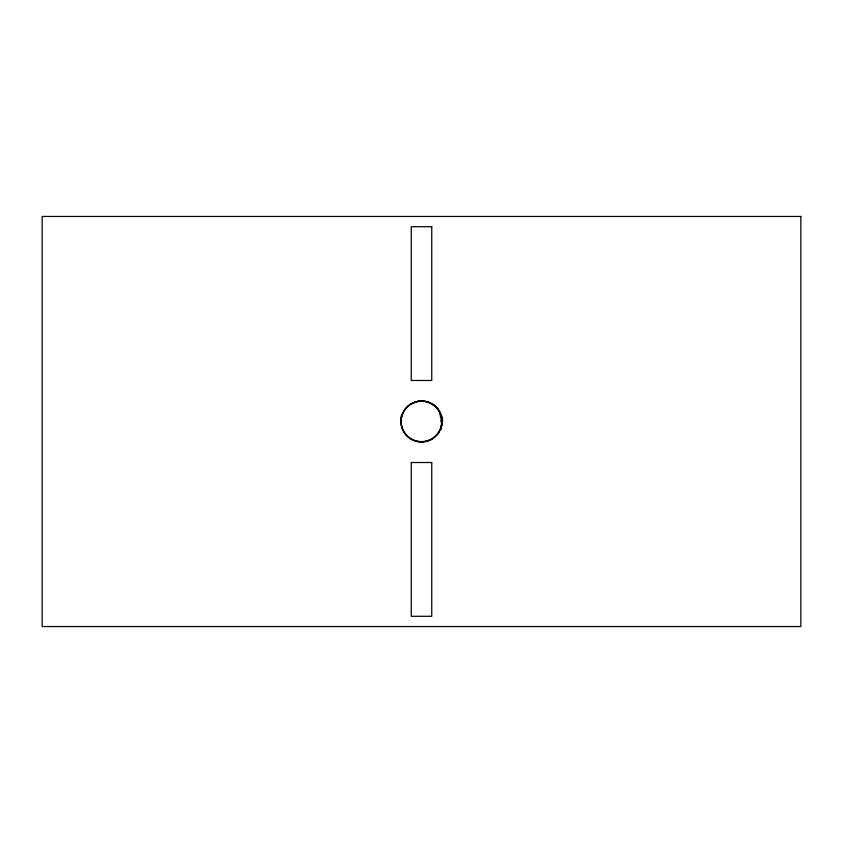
<?xml version="1.0" encoding="UTF-8"?>
<svg xmlns="http://www.w3.org/2000/svg" width="843" height="843" viewBox="0 0 843 843"><rect width="100%" height="100%" fill="white"/><g stroke="black" fill="none" stroke-linecap="round" stroke-linejoin="round"><path stroke-width="1.26" d="M441.342 429.287L440.878 428.202L441.974 420.394M441.901 423.544L441.764 424.609M441.732 424.861L441.479 426.115M441.437 426.295L441.152 427.338M440.9 428.149L437.401 434.44L431.89 439.182M401.289 418.202A36.966 26.133 0 0 1 404.261 410.341L409.698 404.735L417.074 401.479A14.805 10.474 0 0 1 421.5 400.994L427.369 401.858M427.612 401.932L429.319 402.543M429.561 402.648L434.345 405.525M432.196 403.418L433.186 404.651M433.776 405.083L434.314 405.494M434.493 405.641L438.708 410.351A36.966 26.133 0 0 1 441.711 418.202M434.682 405.789L437.254 408.37M435.483 406.505L430.794 403.217L424.861 401.268A14.731 10.422 0 0 0 421.5 400.994L421.542 400.994M439.034 410.868L441.511 417.032M441.584 417.359L439.266 411.258A41.57 3.593 69.8 0 0 438.107 409.561A89.116 7.84 70 0 0 437.317 408.56M441.563 417.264L441.816 418.697M441.743 415.831L441.743 418.202M401.257 415.831L401.257 418.202M429.277 440.257A20.432 20.264 2.5 0 1 401.384 425.462A20.432 20.264 2.5 0 1 421.5 401.279M432.385 404.155A20.453 20.358 -16 0 1 440.973 428.233M431.648 439.34A20.485 20.38 11 0 1 429.361 440.467M442.596 420.488A57.029 5.806 67.9 0 1 442.512 421.816M436.168 407.253A41.929 4.658 67.5 0 1 438.834 410.309M440.088 414.946A35.501 4.932 66.9 0 1 440.731 418.033M440.868 419.498A102.087 17.313 62.6 0 1 440.963 421.953M441.584 418.233A20.38 20.032 0 0 1 421.5 441.616A20.38 20.032 0 0 1 401.416 418.233M800.85 216.451L42.15 216.451L42.15 626.549L800.85 626.549L800.85 216.451M431.753 226.704L411.247 226.704L411.247 380.488L431.753 380.488L431.753 226.704M431.753 462.512L411.247 462.512L411.247 616.296L431.753 616.296L431.753 462.512M438.971 432.185A20.495 20.464 -90 0 0 422.006 401.005A20.495 20.464 -90 0 0 403.534 431.31A20.495 20.464 -90 0 0 438.971 432.185"/></g></svg>
